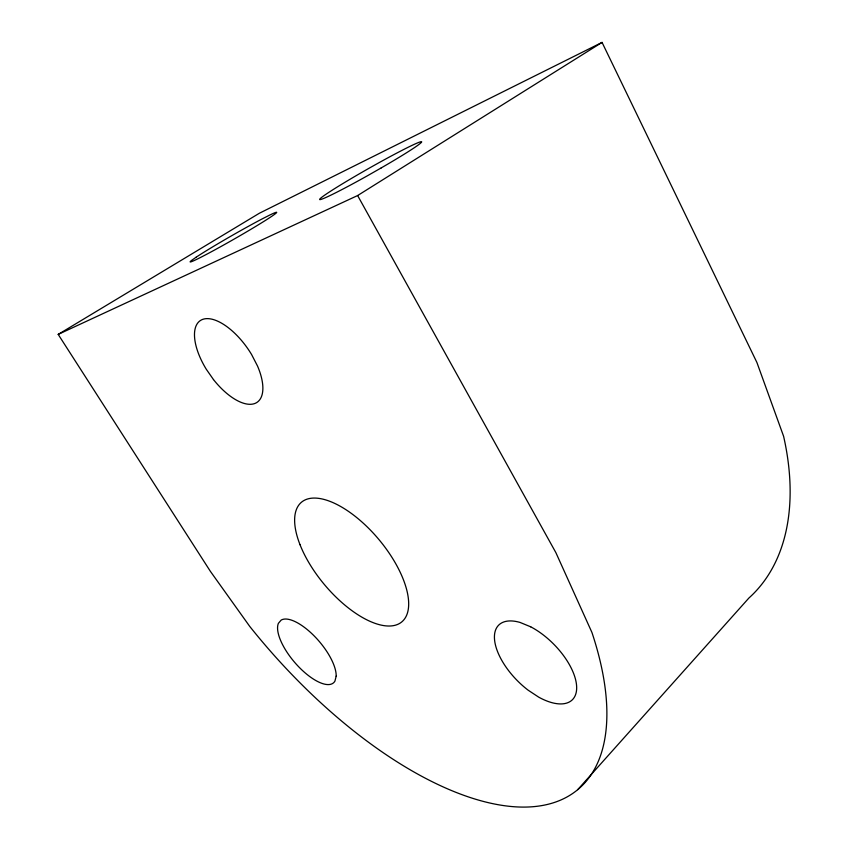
<?xml version="1.0" encoding="UTF-8"?>
<svg xmlns="http://www.w3.org/2000/svg" width="848" height="848" viewBox="0 0 848 848"><rect width="100%" height="100%" fill="white"/><g stroke="black" fill="none" stroke-linecap="round" stroke-linejoin="round"><path stroke-width="1.27" d="M577.721 789.647L748.932 597.999A281.928 174.508 50 0 0 783.605 436.307L756.914 362.499L602.048 42.4L259.361 213.251L58.194 334.398L210.399 571.372L249.757 626.439A318.551 146.958 50 0 0 521.34 807.073A318.551 146.958 50 0 0 591.925 632.449L555.875 552.642L357.623 195.549L58.194 334.398M357.623 195.549L602.048 42.4M336.168 676.174L334.96 681.05A40.905 16.144 49.4 0 1 299.217 667.334A40.905 16.144 49.4 0 1 278.388 623.344L281.144 620.111A40.905 16.144 49.4 0 1 314.481 636.233A40.905 16.144 49.4 0 1 336.168 676.174M196.068 257.262L191.659 260.347A49.831 2.067 -29.8 0 0 239.624 235.924A49.831 2.067 -29.8 0 0 269.59 215.138L262.477 218.742A49.831 2.067 -29.8 0 0 196.068 257.262M381.25 167.893L367.385 175.79A58.692 2.873 -29.5 0 1 325.409 194.648A58.692 2.873 -29.5 0 1 411.227 145.761A58.692 2.873 -29.5 0 1 381.25 167.893M530.7 626.81L520.078 622.443A52.449 25.769 45.4 0 0 494.638 640.558A52.449 25.769 45.4 0 0 528.177 690.208L538.607 697.088A52.449 25.769 45.4 0 0 576.481 684.527A52.449 25.769 45.4 0 0 530.7 626.81M213.484 379.575L206.276 369.24A49.756 23.013 55 0 1 203.075 319.251A49.756 23.013 55 0 1 251.58 354.517L257.506 366.007A49.756 23.013 55 0 1 254.114 403.733A49.756 23.013 55 0 1 213.484 379.575M300.012 544.681A78.08 35.351 50 0 0 398.359 624.086A78.08 35.351 50 0 0 356.499 517.375A78.08 35.351 50 0 0 300.012 544.681"/></g></svg>
